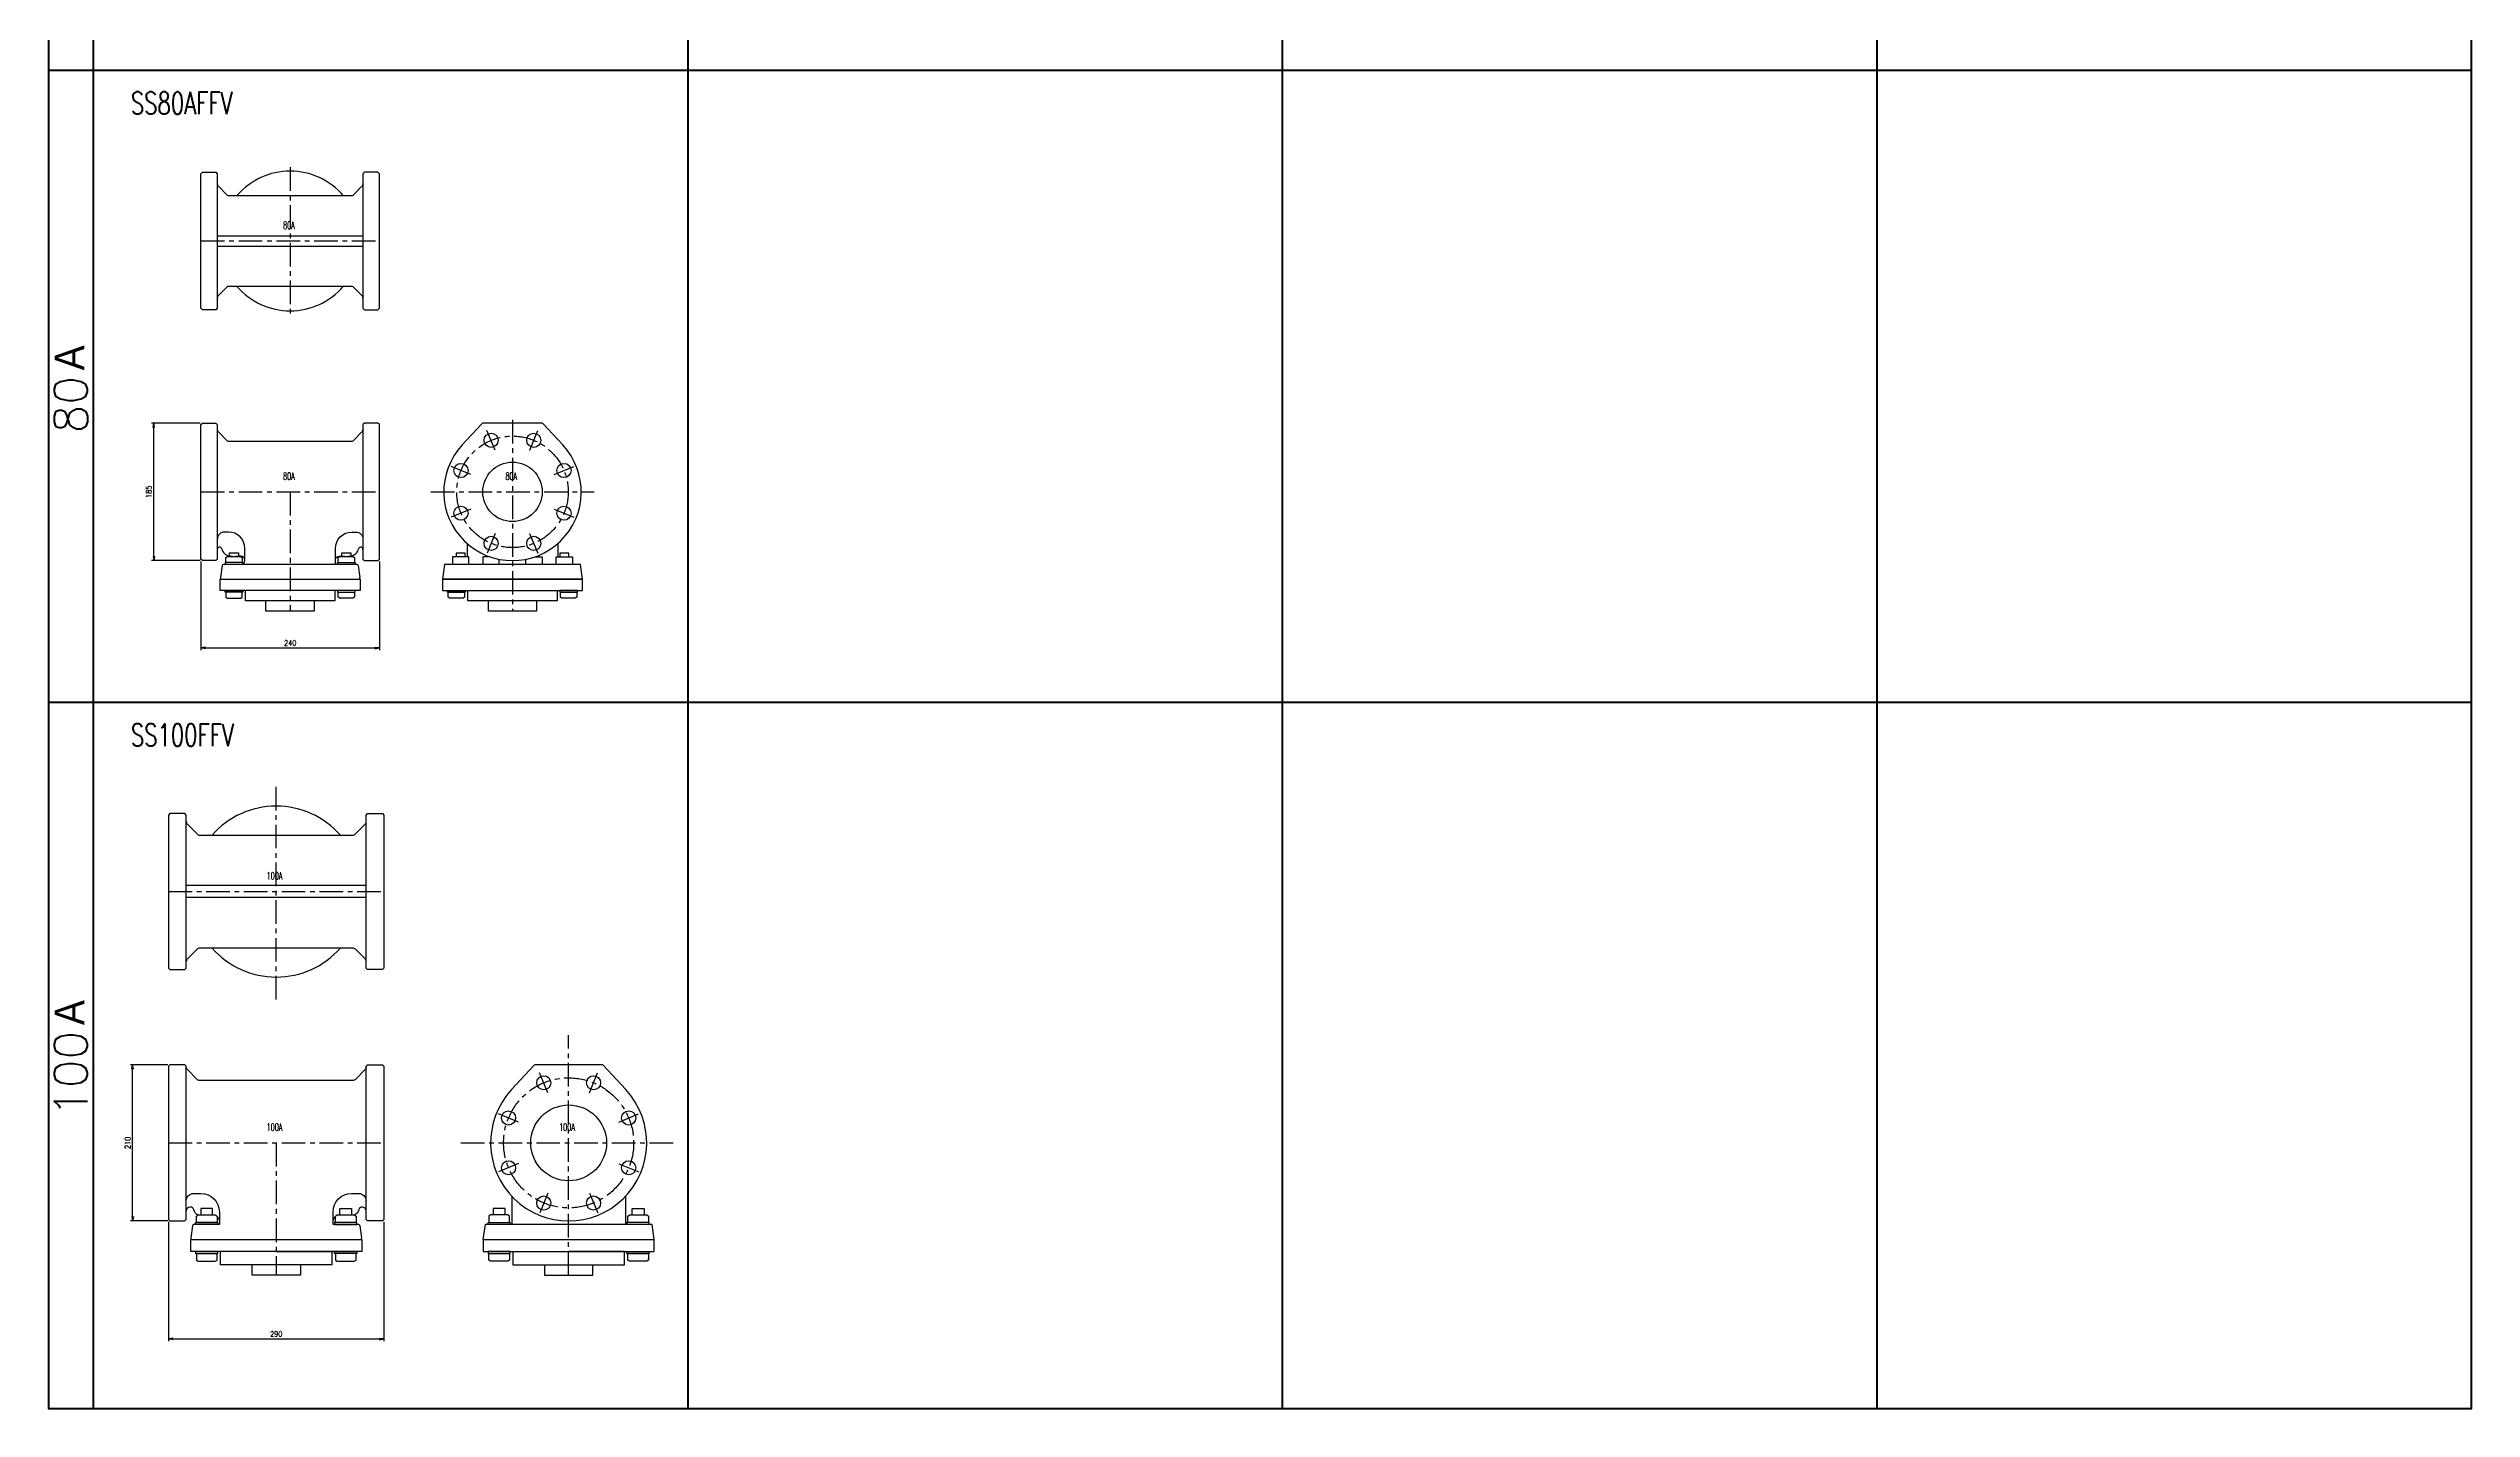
# Model space of a CAD drawing. Header units: millimetres. Extents: x 1711 to 90196, y -23291 to 8516.
# Drawn here: x 13541 to 16801, y -18654 to -16824 of the extents above; entities that cross this region are included whole.
import ezdxf

# ---------------------------------------------------------------- set-up
doc = ezdxf.new("R2010")
doc.units = ezdxf.units.MM
doc.header["$PDMODE"] = 35
doc.linetypes.add('CENTER', pattern=[50.8, 31.75, -6.35, 6.35, -6.35])
for name, color, linetype in [('CEN', 2, 'CENTER'), ('寸法', 2, 'Continuous'), ('配管-CVP', 4, 'Continuous')]:
    doc.layers.add(name, color=color, linetype=linetype)
doc.layers.add('line', color=153, linetype='Continuous', lineweight=50)
doc.styles.add('kpk', font='romans.shx', dxfattribs={"width": 0.7, "bigfont": 'extfont2.shx'})
doc.styles.get("Standard").update_dxf_attribs({"font": 'romans.shx', "bigfont": 'extfont.shx'})
doc.dimstyles.new('KPK-3', dxfattribs={"dimscale": 3, "dimtxt": 2.5, "dimasz": 2, "dimexe": 1, "dimexo": 1, "dimgap": 1, "dimtad": 3, "dimdec": 1, "dimdsep": 46, "dimtxsty": 'kpk', "dimblk": 'OPEN', "dimcen": 2.5, "dimclrd": 2, "dimclre": 2, "dimclrt": 4, "dimadec": 1, "dimazin": 2, "dimtfac": 1, "dimtdec": 1, "dimtmove": 0, "dimatfit": 2, "dimldrblk": 'OPEN', "dimfxl": 0, "dimlwd": -1, "dimlwe": -1, "dimarcsym": 0})

# ---------------------------------------------------------------- blocks, each defined once
blk = doc.blocks.new('*U1749')
at = {"color": 2, "linetype": 'CENTER'}
blk.add_line((5.5, 13.4), (-5.5, -13.4), dxfattribs=at)
at = {"color": 0, "linetype": 'ByBlock'}
blk.add_circle((0, 0), 9.5, dxfattribs=at)
blk = doc.blocks.new('*U1750')
at = {"layer": '配管-CVP', "color": 0, "linetype": 'ByBlock', "lineweight": -2}
for p, rotation in [((17407.6, -18215.5), 225), ((17474.6, -18215.5), 180), ((17360.2, -18262.8), 270), ((17521.9, -18262.8), 135), ((17360.2, -18329.8), 314.9999999999999), ((17521.9, -18329.8), 90), ((17474.6, -18377.2), 45.00000000000001)]:
    blk.add_blockref('*U1749', p, dxfattribs=dict(at, rotation=rotation))
blk.add_blockref('*U1749', (17407.6, -18377.2), dxfattribs=at)
blk = doc.blocks.new('*U1751')
at = {"color": 2, "linetype": 'CENTER'}
blk.add_line((-5.5, -13.4), (5.5, 13.4), dxfattribs=at)
at = {"color": 0, "linetype": 'ByBlock'}
blk.add_circle((0, 0), 9.5, dxfattribs=at)
blk = doc.blocks.new('*U1752')
at = {"layer": '配管-CVP', "color": 0, "linetype": 'ByBlock', "lineweight": -2}
for p, rotation in [((17336.8, -17351.3), 44.99999999999999), ((17434.8, -17391.9), 314.9999999999999), ((17296.2, -17391.9), 89.99999999999997), ((17296.2, -17449.3), 135), ((17434.8, -17449.3), 269.9999999999999), ((17336.8, -17489.9), 180), ((17394.2, -17489.9), 225)]:
    blk.add_blockref('*U1751', p, dxfattribs=dict(at, rotation=rotation))
blk.add_blockref('*U1751', (17394.2, -17351.3), dxfattribs=at)
blk = doc.blocks.new('_Open')
at = {"color": 0, "linetype": 'ByBlock', "lineweight": -2}
for p, q in [((-1, 0.17), (0, 0)), ((-1, -0.17), (0, 0)), ((0, 0), (-1, 0))]:
    blk.add_line(p, q, dxfattribs=at)
blk = doc.blocks.new('*D3053')
at = {"layer": 'Defpoints', "color": 0, "transparency": 16777216}
for p in [(13746.4, -17511.1), (13986.4, -17511.1), (13986.4, -17630.6)]:
    blk.add_point(p, dxfattribs=at)
at = {"layer": '寸法', "color": 2, "transparency": 16777216}
for p, q in [((13746.4, -17514.1), (13746.4, -17633.6)), ((13986.4, -17514.1), (13986.4, -17633.6)), ((13752.4, -17630.6), (13980.4, -17630.6))]:
    blk.add_line(p, q, dxfattribs=at)
at = {"layer": '寸法', "color": 2, "transparency": 16777216, "xscale": 6, "yscale": 6, "zscale": 6, "rotation": 180}
blk.add_blockref('_Open', (13746.4, -17630.6), dxfattribs=at)
at = {"layer": '寸法', "color": 2, "transparency": 16777216, "xscale": 6, "yscale": 6, "zscale": 6}
blk.add_blockref('_Open', (13986.4, -17630.6), dxfattribs=at)
at = {"layer": '寸法', "color": 4, "transparency": 16777216, "insert": (13866.4, -17623.8), "char_height": 7.5, "attachment_point": 5, "style": 'kpk', "bg_fill": 3, "box_fill_scale": 1.1, "bg_fill_color": 256, "bg_fill_true_color": 13158600, "bg_fill_transparency": 0}
blk.add_mtext('240', dxfattribs=at)
blk = doc.blocks.new('*D3054')
at = {"layer": 'Defpoints', "color": 0, "transparency": 16777216}
for p in [(13702.6, -18399.3), (13992.6, -18399.3), (13992.6, -18560)]:
    blk.add_point(p, dxfattribs=at)
at = {"layer": '寸法', "color": 2, "transparency": 16777216}
for p, q in [((13702.6, -18402.3), (13702.6, -18563)), ((13992.6, -18402.3), (13992.6, -18563)), ((13708.6, -18560), (13986.6, -18560))]:
    blk.add_line(p, q, dxfattribs=at)
at = {"layer": '寸法', "color": 2, "transparency": 16777216, "xscale": 6, "yscale": 6, "zscale": 6, "rotation": 180}
blk.add_blockref('_Open', (13702.6, -18560), dxfattribs=at)
at = {"layer": '寸法', "color": 2, "transparency": 16777216, "xscale": 6, "yscale": 6, "zscale": 6}
blk.add_blockref('_Open', (13992.6, -18560), dxfattribs=at)
at = {"layer": '寸法', "color": 4, "transparency": 16777216, "insert": (13847.6, -18553.2), "char_height": 7.5, "attachment_point": 5, "style": 'kpk', "bg_fill": 3, "box_fill_scale": 1.1, "bg_fill_color": 256, "bg_fill_true_color": 13158600, "bg_fill_transparency": 0}
blk.add_mtext('290', dxfattribs=at)
blk = doc.blocks.new('*D3131')
at = {"layer": 'Defpoints', "color": 0, "transparency": 16777216}
for p in [(13683, -17328.1), (13748.4, -17328.1), (13748.4, -17513.1)]:
    blk.add_point(p, dxfattribs=at)
at = {"layer": '寸法', "color": 2, "transparency": 16777216}
for p, q in [((13745.4, -17328.1), (13680, -17328.1)), ((13683, -17507.1), (13683, -17334.1)), ((13745.4, -17513.1), (13680, -17513.1))]:
    blk.add_line(p, q, dxfattribs=at)
at = {"layer": '寸法', "color": 2, "transparency": 16777216, "xscale": 6, "yscale": 6, "zscale": 6}
for p, rotation in [((13683, -17328.1), 90), ((13683, -17513.1), 270)]:
    blk.add_blockref('_Open', p, dxfattribs=dict(at, rotation=rotation))
at = {"layer": '寸法', "color": 4, "transparency": 16777216, "insert": (13676.2, -17420.6), "char_height": 7.5, "attachment_point": 5, "rotation": 90, "style": 'kpk', "bg_fill": 3, "box_fill_scale": 1.1, "bg_fill_color": 256, "bg_fill_true_color": 13158600, "bg_fill_transparency": 0}
blk.add_mtext('185', dxfattribs=at)
blk = doc.blocks.new('*D3132')
at = {"layer": 'Defpoints', "color": 0, "transparency": 16777216}
for p in [(13654.5, -18191.3), (13704.6, -18191.3), (13704.6, -18401.3)]:
    blk.add_point(p, dxfattribs=at)
at = {"layer": '寸法', "color": 2, "transparency": 16777216}
for p, q in [((13701.6, -18191.3), (13651.5, -18191.3)), ((13654.5, -18395.3), (13654.5, -18197.3)), ((13701.6, -18401.3), (13651.5, -18401.3))]:
    blk.add_line(p, q, dxfattribs=at)
at = {"layer": '寸法', "color": 2, "transparency": 16777216, "xscale": 6, "yscale": 6, "zscale": 6}
for p, rotation in [((13654.5, -18191.3), 90), ((13654.5, -18401.3), 270)]:
    blk.add_blockref('_Open', p, dxfattribs=dict(at, rotation=rotation))
at = {"layer": '寸法', "color": 4, "transparency": 16777216, "insert": (13647.8, -18296.3), "char_height": 7.5, "attachment_point": 5, "rotation": 90, "style": 'kpk', "bg_fill": 3, "box_fill_scale": 1.1, "bg_fill_color": 256, "bg_fill_true_color": 13158600, "bg_fill_transparency": 0}
blk.add_mtext('210', dxfattribs=at)
blk = doc.blocks.new('A$Cc6877018')
at = {"layer": 'line'}
for p, q in [((60, 0), (60, -7020)), ((860, -160), (860, -7020)), ((1660, -160), (1660, -7020)), ((2460, -160), (2460, -7020)), ((0, -5220), (3260, -5220)), ((0, -6070), (3260, -6070))]:
    blk.add_line(p, q, dxfattribs=at)
blk.add_lwpolyline([(60, -220), (0, 0), (0, -7020), (3260, -7020), (3260, 0), (0, 0)], dxfattribs=at)
at = {"layer": 'line', "char_height": 30, "attachment_point": 4}
for s, insert in [('{\\W0.7;SS80AFFV}', (110.7, -5264.1)), ('{\\W0.7;SS100FFV}', (110.7, -6114.1))]:
    blk.add_mtext(s, dxfattribs=dict(at, insert=insert))
at = {"layer": 'line', "char_height": 45, "attachment_point": 5, "rotation": 90}
for s, insert in [('80Ａ', (30, -5645)), ('100Ａ', (30, -6545))]:
    blk.add_mtext(s, dxfattribs=dict(at, insert=insert))

msp = doc.modelspace()

# ---------------------------------------------------------------- linework, layer by layer
at = {"layer": 'CEN'}
for p, q in [((13866.3855, -16984.0678), (13866.3855, -17182.3178)), ((13746.3855, -17083.1928), (13986.3855, -17083.1928)), ((14165.5348, -17323.8899), (14165.5348, -17581.1346)), ((13746.3855, -17420.6346), (13986.3855, -17420.6346)), ((13866.3855, -17420.6346), (13866.3855, -17581.1346)), ((14055.5348, -17420.6346), (14275.5348, -17420.6346)), ((13847.6302, -18103.2962), (13847.6302, -17813.2962)), ((13702.6302, -17958.2962), (13992.6302, -17958.2962)), ((14241.0724, -18474.3125), (14241.0724, -18151.3125)), ((13702.6302, -18296.3125), (13992.6302, -18296.3125)), ((13847.6302, -18296.3125), (13847.6302, -18474.3125)), ((14096.0724, -18296.3125), (14386.0724, -18296.3125))]:
    msp.add_line(p, q, dxfattribs=at)
for centre, radius in [((14165.5348, -17420.6346), 75), ((14241.0724, -18296.3125), 87.5)]:
    msp.add_circle(centre, radius, dxfattribs=at)
at = {"layer": '配管-CVP', "color": 0, "linetype": 'ByBlock'}
for p, q in [((13780.9211, -17020.7283), (13769.85, -17009.6572)), ((13951.85, -17020.7283), (13962.9211, -17009.6572)), ((13768.3855, -17076.1928), (13964.3855, -17076.1928)), ((13768.3855, -17090.1928), (13964.3855, -17090.1928)), ((13780.9211, -17145.6572), (13769.85, -17156.7283)), ((13951.85, -17145.6572), (13962.9211, -17156.7283)), ((13780.9211, -17351.1702), (13769.85, -17340.0991)), ((13951.85, -17351.1702), (13962.9211, -17340.0991)), ((14104.5348, -17490.1706), (14104.5348, -17508.1346)), ((14226.5348, -17490.1706), (14226.5348, -17508.1346)), ((13774.7044, -17519.8563), (13772.4557, -17535.8563)), ((13958.0667, -17519.8563), (13960.3153, -17535.8563)), ((14130.6422, -17506.3012), (14130.6422, -17508.1346)), ((14147.5922, -17518.1346), (14147.5922, -17511.3778)), ((14183.4774, -17518.1346), (14183.4774, -17511.3778)), ((14200.4274, -17506.3012), (14200.4274, -17508.1346)), ((13968.6302, -17950.2962), (13726.6302, -17950.2962)), ((13968.6302, -17966.2962), (13726.6302, -17966.2962)), ((14164.5724, -18368.2343), (14164.5724, -18406.3125)), ((14317.5724, -18368.2343), (14317.5724, -18406.3125))]:
    msp.add_line(p, q, dxfattribs=at)
for points in [[(13766.3855, -16990.6928), (13768.3855, -16992.6928), (13768.3855, -17173.6928), (13766.3855, -17175.6928), (13748.3855, -17175.6928), (13746.3855, -17173.6928), (13746.3855, -16992.6928), (13748.3855, -16990.6928)], [(13966.3855, -16990.6928), (13964.3855, -16992.6928), (13964.3855, -17173.6928), (13966.3855, -17175.6928), (13984.3855, -17175.6928), (13986.3855, -17173.6928), (13986.3855, -16992.6928), (13984.3855, -16990.6928)], [(14074.0956, -17518.1346), (14071.2848, -17538.1346), (14259.7848, -17538.1346), (14256.974, -17518.1346)], [(14259.5348, -17553.1346), (14259.5348, -17538.1346), (14071.5348, -17538.1346), (14071.5348, -17553.1346)], [(14078.0348, -17555.6346), (14078.0348, -17553.1346), (14102.0348, -17553.1346), (14102.0348, -17555.6346)], [(14081.0348, -17563.6346), (14079.0652, -17562.4975), (14079.0652, -17555.6346), (14101.0045, -17555.6346), (14101.0045, -17562.4975), (14099.0348, -17563.6346)], [(14229.0348, -17553.1346), (14229.0348, -17555.6346), (14253.0348, -17555.6346), (14253.0348, -17553.1346)], [(14230.0652, -17555.6346), (14252.0045, -17555.6346), (14252.0045, -17562.4975), (14250.0348, -17563.6346), (14232.0348, -17563.6346), (14230.0652, -17562.4975)], [(13702.6302, -17855.2962), (13702.6302, -18061.2962), (13704.6302, -18063.2962), (13724.6302, -18063.2962), (13726.6302, -18061.2962), (13726.6302, -17855.2962), (13724.6302, -17853.2962), (13704.6302, -17853.2962)], [(13990.6302, -17853.2962), (13992.6302, -17855.2962), (13992.6302, -18061.2962), (13990.6302, -18063.2962), (13970.6302, -18063.2962), (13968.6302, -18061.2962), (13968.6302, -17855.2962), (13970.6302, -17853.2962)], [(14356.3303, -18426.3125), (14353.5195, -18406.3125), (14128.6254, -18406.3125), (14125.8146, -18426.3125)], [(14133.716, -18403.3125), (14161.4288, -18403.3125), (14161.4288, -18394.6729), (14159.0724, -18393.3125), (14136.0724, -18393.3125), (14133.716, -18394.6729)], [(14348.4288, -18403.3125), (14320.716, -18403.3125), (14320.716, -18394.6729), (14323.0724, -18393.3125), (14346.0724, -18393.3125), (14348.4288, -18394.6729)], [(14162.5724, -18445.3125), (14162.5724, -18442.3125), (14132.5724, -18442.3125), (14132.5724, -18445.3125)], [(14133.716, -18453.952), (14133.716, -18445.3125), (14161.4288, -18445.3125), (14161.4288, -18453.952), (14159.0724, -18455.3125), (14136.0724, -18455.3125)], [(14349.5724, -18442.3125), (14349.5724, -18445.3125), (14319.5724, -18445.3125), (14319.5724, -18442.3125)], [(14320.716, -18453.952), (14320.716, -18445.3125), (14348.4288, -18445.3125), (14348.4288, -18453.952), (14346.0724, -18455.3125), (14323.0724, -18455.3125)]]:
    msp.add_lwpolyline(points, close=True, dxfattribs=at)
for points in [[(13780.9211, -17020.7283, 0.198912367), (13784.4566, -17022.1928), (13948.3145, -17022.1928, 0.198912367), (13951.85, -17020.7283)], [(13951.85, -17145.6572, 0.198912367), (13948.3145, -17144.1928), (13784.4566, -17144.1928, 0.198912367), (13780.9211, -17145.6572)], [(13780.9211, -17351.1702, 0.198912367), (13784.4566, -17352.6346), (13948.3145, -17352.6346, 0.198912367), (13951.85, -17351.1702)], [(13726.6302, -17864.2251, 0.198912367), (13728.0947, -17867.7607), (13741.1657, -17880.8317, 0.198912367), (13744.7013, -17882.2962), (13950.5591, -17882.2962, 0.198912367), (13954.0947, -17880.8317), (13967.1657, -17867.7607, 0.198912367), (13968.6302, -17864.2251)], [(13968.6302, -18052.3673, 0.198912367), (13967.1657, -18048.8317), (13954.0947, -18035.7607, 0.198912367), (13950.5591, -18034.2962), (13744.7013, -18034.2962, 0.198912367), (13741.1657, -18035.7607), (13728.0947, -18048.8317, 0.198912367), (13726.6302, -18052.3673)], [(13968.6302, -18194.2414, -0.198912367), (13967.1657, -18197.7769), (13954.0947, -18210.848, -0.198912367), (13950.5591, -18212.3125), (13744.7013, -18212.3125, -0.198912367), (13741.1657, -18210.848), (13728.0947, -18197.7769, -0.198912367), (13726.6302, -18194.2414)], [(14317.8646, -18224.7026), (14287.3208, -18191.9485, 0.208000299), (14285.8581, -18191.3125), (14196.2868, -18191.3125, 0.208000299), (14194.8241, -18191.9485), (14164.2803, -18224.7026)]]:
    msp.add_lwpolyline(points, format="xyb", dxfattribs=at)
msp.add_lwpolyline([(14206.348, -17328.7706, 0.208000299), (14204.8853, -17328.1346), (14126.1843, -17328.1346, 0.208000299), (14124.7216, -17328.7706), (14097.8846, -17357.5498, 2.299842547), (14233.185, -17357.5498)], format="xyb", close=True, dxfattribs=at)
for points in [[(14101.7819, -17508.1346), (14101.7819, -17503.1346), (14089.7819, -17503.1346), (14089.7819, -17508.1346)], [(14241.2877, -17508.1346), (14241.2877, -17503.1346), (14229.2877, -17503.1346), (14229.2877, -17508.1346)], [(14106.7319, -17518.1346), (14106.7319, -17508.1346), (14084.8319, -17508.1346), (14084.8319, -17518.1346)], [(14135.5348, -17508.1346), (14125.6922, -17508.1346), (14125.6922, -17518.1346)], [(14195.5348, -17508.1346), (14205.3774, -17508.1346), (14205.3774, -17518.1346)], [(14224.3377, -17518.1346), (14224.3377, -17508.1346), (14246.2377, -17508.1346), (14246.2377, -17518.1346)], [(14225.5348, -17553.1346), (14225.5348, -17567.1346), (14105.5348, -17567.1346), (14105.5348, -17553.1346)], [(14198.0348, -17567.1346), (14198.0348, -17581.1346), (14133.0348, -17581.1346), (14133.0348, -17567.1346)], [(14155.5724, -18393.3125), (14155.5724, -18384.4808), (14139.5724, -18384.4808), (14139.5724, -18393.3125)], [(14326.5724, -18393.3125), (14326.5724, -18384.4808), (14342.5724, -18384.4808), (14342.5724, -18393.3125)], [(14132.5724, -18406.3125), (14132.5724, -18403.3125), (14162.5724, -18403.3125), (14162.5724, -18406.3125)], [(14349.5724, -18406.3125), (14349.5724, -18403.3125), (14319.5724, -18403.3125), (14319.5724, -18406.3125)], [(14126.0724, -18426.3125), (14126.0724, -18442.3125), (14356.0724, -18442.3125), (14356.0724, -18426.3125)], [(14166.0724, -18442.3125), (14166.0724, -18460.3125), (14316.0724, -18460.3125), (14316.0724, -18442.3125), (14241.0724, -18442.3125)], [(14208.5724, -18460.3125), (14208.5724, -18474.3125), (14273.5724, -18474.3125), (14273.5724, -18460.3125)]]:
    msp.add_lwpolyline(points, dxfattribs=at)
for centre, radius in [((14165.5348, -17420.6346), 40), ((14241.0724, -18296.3125), 51)]:
    msp.add_circle(centre, radius, dxfattribs=at)
for centre, radius, start, end in [((13773.3855, -17006.1217), 5, 180, 225), ((13866.3855, -17083.1928), 94, 40.4614416, 139.5385584), ((13959.3855, -17006.1217), 5, 315, 0), ((13866.3855, -17083.1928), 94, 220.4614416, 319.5385584), ((13773.3855, -17160.2638), 5, 135, 180), ((13959.3855, -17160.2638), 5, 0, 45), ((13773.3855, -17336.5636), 5, 180, 225), ((13959.3855, -17336.5636), 5, 315, 0), ((13771.3855, -17498.1033), 3, 14.361512, 180), ((13786.8855, -17494.1346), 13, 194.361512, 261.1501169), ((13945.8855, -17494.1346), 13, 278.8498831, 345.638488), ((13961.3855, -17498.1033), 3, 0, 165.638488), ((13774.4363, -17536.1346), 2, 172, 270), ((13958.3348, -17536.1346), 2, 270, 8), ((13847.6302, -17958.2962), 115, 41.3662245, 138.6337755), ((13847.6302, -17958.2962), 115, 221.3662245, 318.6337755), ((14241.0724, -18296.3125), 105, 137, 43), ((13766.1302, -18400.6125), 5, 0, 68.2054201), ((13929.1302, -18400.6125), 5, 111.7945799, 180)]:
    msp.add_arc(centre, radius, start, end, dxfattribs=at)

# ---------------------------------------------------------------- block references
for name in ['*U1752', '*U1750']:
    msp.add_blockref(name, (-3200, 0), dxfattribs=at)

# ---------------------------------------------------------------- texts
at = {"layer": 'Defpoints', "color": 6, "linetype": 'ByBlock', "style": 'kpk', "width": 0.6}
for s, p in [('80A', (13856.8915, -17067.0907)), ('80A', (13856.8915, -17404.5326)), ('80A', (14156.0408, -17404.5326)), ('100A', (13834.8505, -17942.1941)), ('100A', (13834.8505, -18280.2104)), ('100A', (14228.2927, -18280.2104))]:
    msp.add_text(s, height=10, dxfattribs=at).set_placement(p)

# ---------------------------------------------------------------- next in the draw order: dimensions: what is measured, and where the dimension line sits
at = {"layer": '寸法'}
for base, p1, p2, picture, middle in [((13986.3855, -17630.5862), (13746.3855, -17511.1346), (13986.3855, -17511.1346), '*D3053', (13866.3855, -17623.8362)), ((13992.6302, -18559.9978), (13702.6302, -18399.3125), (13992.6302, -18399.3125), '*D3054', (13847.6302, -18553.2478))]:
    dim = msp.add_linear_dim(base=base, p1=p1, p2=p2, dimstyle='KPK-3', dxfattribs=at)
    dim.commit()
    dim.dimension.update_dxf_attribs({"geometry": picture, "text_midpoint": middle})

# ---------------------------------------------------------------- next in the draw order: linework, layer by layer
at = {"layer": '配管-CVP', "color": 0, "linetype": 'ByBlock'}
for points in [[(13748.3855, -17328.1346), (13766.3855, -17328.1346), (13768.3855, -17330.1346), (13768.3855, -17511.1346), (13766.3855, -17513.1346), (13748.3855, -17513.1346), (13746.3855, -17511.1346), (13746.3855, -17330.1346)], [(13966.3855, -17328.1346), (13964.3855, -17330.1346), (13964.3855, -17511.1346), (13966.3855, -17513.1346), (13984.3855, -17513.1346), (13986.3855, -17511.1346), (13986.3855, -17330.1346), (13984.3855, -17328.1346)], [(13960.3855, -17538.1346), (13960.3855, -17553.1346), (13772.3855, -17553.1346), (13772.3855, -17538.1346)], [(13929.8855, -17518.1346), (13929.8855, -17515.6346), (13953.8855, -17515.6346), (13953.8855, -17518.1346)], [(13802.8855, -17553.1346), (13802.8855, -17555.6346), (13778.8855, -17555.6346), (13778.8855, -17553.1346)], [(13801.8552, -17555.6346), (13779.9159, -17555.6346), (13779.9159, -17562.4975), (13781.8855, -17563.6346), (13799.8855, -17563.6346), (13801.8552, -17562.4975)], [(13929.8855, -17553.1346), (13929.8855, -17555.6346), (13953.8855, -17555.6346), (13953.8855, -17553.1346)], [(13930.9159, -17562.4975), (13930.9159, -17555.6346), (13952.8552, -17555.6346), (13952.8552, -17562.4975), (13950.8855, -17563.6346), (13932.8855, -17563.6346)], [(13726.6302, -18399.3125), (13726.6302, -18193.3125), (13724.6302, -18191.3125), (13704.6302, -18191.3125), (13702.6302, -18193.3125), (13702.6302, -18399.3125), (13704.6302, -18401.3125), (13724.6302, -18401.3125)], [(13990.6302, -18401.3125), (13970.6302, -18401.3125), (13968.6302, -18399.3125), (13968.6302, -18193.3125), (13970.6302, -18191.3125), (13990.6302, -18191.3125), (13992.6302, -18193.3125), (13992.6302, -18399.3125)], [(13739.1302, -18406.3125), (13739.1302, -18403.3125), (13769.1302, -18403.3125), (13769.1302, -18406.3125)], [(13767.9866, -18394.6729), (13767.9866, -18403.3125), (13740.2738, -18403.3125), (13740.2738, -18394.6729), (13742.6302, -18393.3125), (13765.6302, -18393.3125)], [(13956.1302, -18406.3125), (13956.1302, -18403.3125), (13926.1302, -18403.3125), (13926.1302, -18406.3125)], [(13954.9866, -18403.3125), (13927.2738, -18403.3125), (13927.2738, -18394.6729), (13929.6302, -18393.3125), (13952.6302, -18393.3125), (13954.9866, -18394.6729)], [(13962.6302, -18442.3125), (13732.6302, -18442.3125), (13732.6302, -18426.3125), (13962.6302, -18426.3125)], [(13769.1302, -18445.3125), (13769.1302, -18442.3125), (13739.1302, -18442.3125), (13739.1302, -18445.3125)], [(13767.9866, -18445.3125), (13740.2738, -18445.3125), (13740.2738, -18453.952), (13742.6302, -18455.3125), (13765.6302, -18455.3125), (13767.9866, -18453.952)], [(13926.1302, -18445.3125), (13926.1302, -18442.3125), (13956.1302, -18442.3125), (13956.1302, -18445.3125)], [(13954.9866, -18453.952), (13954.9866, -18445.3125), (13927.2738, -18445.3125), (13927.2738, -18453.952), (13929.6302, -18455.3125), (13952.6302, -18455.3125)]]:
    msp.add_lwpolyline(points, close=True, dxfattribs=at)
for points in [[(13800.3855, -17518.1346, 0.414213562), (13805.3855, -17513.1346), (13805.3855, -17496.6346, 0.414213562), (13783.3855, -17474.6346), (13778.3855, -17474.6346, 0.414213562), (13768.3855, -17484.6346)], [(13927.3855, -17518.1346), (13927.3855, -17496.6346, -0.414213562), (13949.3855, -17474.6346), (13954.3855, -17474.6346, -0.414213562), (13964.3855, -17484.6346)], [(13958.0667, -17519.8563, 0.373884679), (13956.0861, -17518.1346), (13776.6849, -17518.1346, 0.373884679), (13774.7044, -17519.8563)], [(13805.3855, -17512.1346, 0.414213562), (13800.3855, -17507.1346), (13796.8855, -17507.1346), (13800.3855, -17507.1346)], [(13927.3855, -17512.1346, -0.414213562), (13932.3855, -17507.1346), (13935.8855, -17507.1346)], [(13726.6302, -18374.3125, -0.414213562), (13736.6302, -18364.3125), (13746.1302, -18364.3125, -0.414213562), (13771.1302, -18389.3125), (13771.1302, -18406.3125), (13736.8796, -18406.3125, 0.373884679), (13734.8991, -18408.0341), (13732.6504, -18424.0341, 0.455726256), (13734.631, -18426.3125)], [(13742.1584, -18393.5849, -0.182815814), (13736.6418, -18386.2236, 0.333976245), (13731.8386, -18382.6125), (13731.6302, -18382.6125, 0.414213562), (13726.6302, -18387.6125)], [(13960.6295, -18426.3125, 0.455726256), (13962.61, -18424.0341), (13960.3614, -18408.0341, 0.373884679), (13958.3808, -18406.3125), (13924.1302, -18406.3125), (13924.1302, -18389.3125, -0.414213562), (13949.1302, -18364.3125), (13958.6302, -18364.3125, -0.414213562), (13968.6302, -18374.3125)], [(13968.6302, -18387.6125, 0.414213562), (13963.6302, -18382.6125), (13963.4218, -18382.6125, 0.333976245), (13958.6186, -18386.2236, -0.182815814), (13953.102, -18393.5849)]]:
    msp.add_lwpolyline(points, format="xyb", dxfattribs=at)
for points in [[(13788.8855, -17507.6346), (13784.8855, -17507.6346), (13784.8855, -17502.6346), (13796.8855, -17502.6346), (13796.8855, -17507.6346), (13792.8855, -17507.6346)], [(13939.8855, -17507.6346), (13935.8855, -17507.6346), (13935.8855, -17502.6346), (13947.8855, -17502.6346), (13947.8855, -17507.6346), (13943.8855, -17507.6346)], [(13802.8855, -17518.1346), (13802.8855, -17515.6346), (13778.8855, -17515.6346), (13778.8855, -17518.1346)], [(13779.9159, -17515.6346), (13779.9159, -17508.7718), (13781.8855, -17507.6346), (13799.8855, -17507.6346), (13801.8552, -17508.7718), (13801.8552, -17515.6346)], [(13930.9159, -17515.6346), (13930.9159, -17508.7718), (13932.8855, -17507.6346), (13950.8855, -17507.6346), (13952.8552, -17508.7718), (13952.8552, -17515.6346)], [(13926.3855, -17553.1346), (13926.3855, -17567.1346), (13806.3855, -17567.1346), (13806.3855, -17553.1346)], [(13898.8855, -17567.1346), (13898.8855, -17581.1346), (13833.8855, -17581.1346), (13833.8855, -17567.1346)], [(13762.1302, -18393.3125), (13762.1302, -18384.4808), (13746.1302, -18384.4808), (13746.1302, -18393.3125)], [(13933.1302, -18393.3125), (13933.1302, -18384.4808), (13949.1302, -18384.4808), (13949.1302, -18393.3125)], [(13847.6302, -18442.3125), (13922.6302, -18442.3125), (13922.6302, -18460.3125), (13772.6302, -18460.3125), (13772.6302, -18442.3125)], [(13880.1302, -18460.3125), (13880.1302, -18474.3125), (13815.1302, -18474.3125), (13815.1302, -18460.3125)]]:
    msp.add_lwpolyline(points, dxfattribs=at)

# ---------------------------------------------------------------- next in the draw order: dimensions: what is measured, and where the dimension line sits
at = {"layer": '寸法'}
for base, p1, p2, picture, middle in [((13682.9691, -17328.1346), (13748.3855, -17513.1346), (13748.3855, -17328.1346), '*D3131', (13676.2191, -17420.6346)), ((13654.5453, -18191.3125), (13704.6302, -18401.3125), (13704.6302, -18191.3125), '*D3132', (13647.7953, -18296.3125))]:
    dim = msp.add_linear_dim(base=base, p1=p1, p2=p2, angle=90, dimstyle='KPK-3', dxfattribs=at)
    dim.commit()
    dim.dimension.update_dxf_attribs({"geometry": picture, "text_midpoint": middle})

# ---------------------------------------------------------------- next in the draw order: block references
at = {"layer": 'line', "linetype": 'ByBlock'}
msp.add_blockref('A$Cc6877018', (13541.2145, -11633.6234), dxfattribs=at)

doc.saveas('drawing.dxf')
